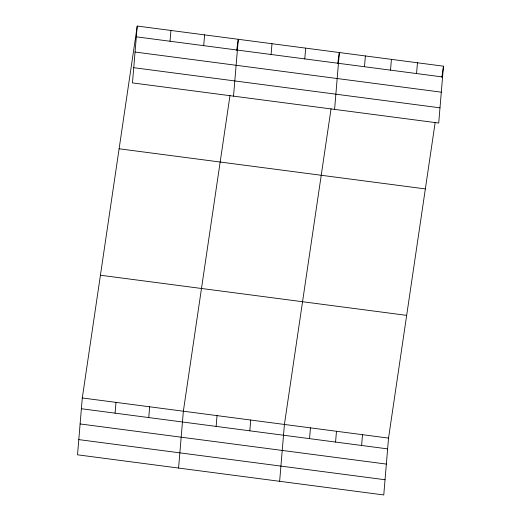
<?xml version="1.0" encoding="UTF-8"?>
<svg xmlns="http://www.w3.org/2000/svg" width="521" height="521" viewBox="0 0 521 521"><rect width="100%" height="100%" fill="white"/><g stroke="black" fill="none" stroke-linecap="round" stroke-linejoin="round"><path stroke-width="0.78" d="M137.238 26.05L132.464 82.904L438.708 123.034L443.482 66.187L137.238 26.05L82.292 397.966L77.518 454.813L383.762 494.95L388.536 438.096L435.178 122.402M115.076 413.16L115.981 402.375M170.022 41.244L170.927 30.465M148.759 417.575L149.664 406.79M203.704 45.659L204.61 34.881M178.579 468.06L183.353 411.206L229.995 95.512M233.525 96.144L238.299 39.296L236.658 50.381M216.137 426.406L217.042 415.621M271.083 54.49L271.988 43.712M249.82 430.821L250.725 420.037M304.765 58.906L305.671 48.121M279.64 481.306L284.414 424.452L331.056 108.759M334.586 109.39L339.36 52.536L337.719 63.627M309.539 438.643L310.444 427.865M364.485 66.734L365.39 55.949M335.57 442.055L336.475 431.277M390.516 70.14L391.421 59.361M361.6 445.468L362.505 434.683M416.546 73.552L417.451 62.774M441.847 77.271L443.482 66.187M136.333 36.828L442.576 76.965M135.056 52.035L441.3 92.171M133.741 67.697L439.985 107.834M119.107 148.785L425.351 188.915M100.423 275.231L406.667 315.368M82.292 397.966L388.536 438.096M81.387 408.744L387.631 448.881M80.11 423.951L386.354 464.081M78.795 439.613L385.039 479.743"/></g></svg>
